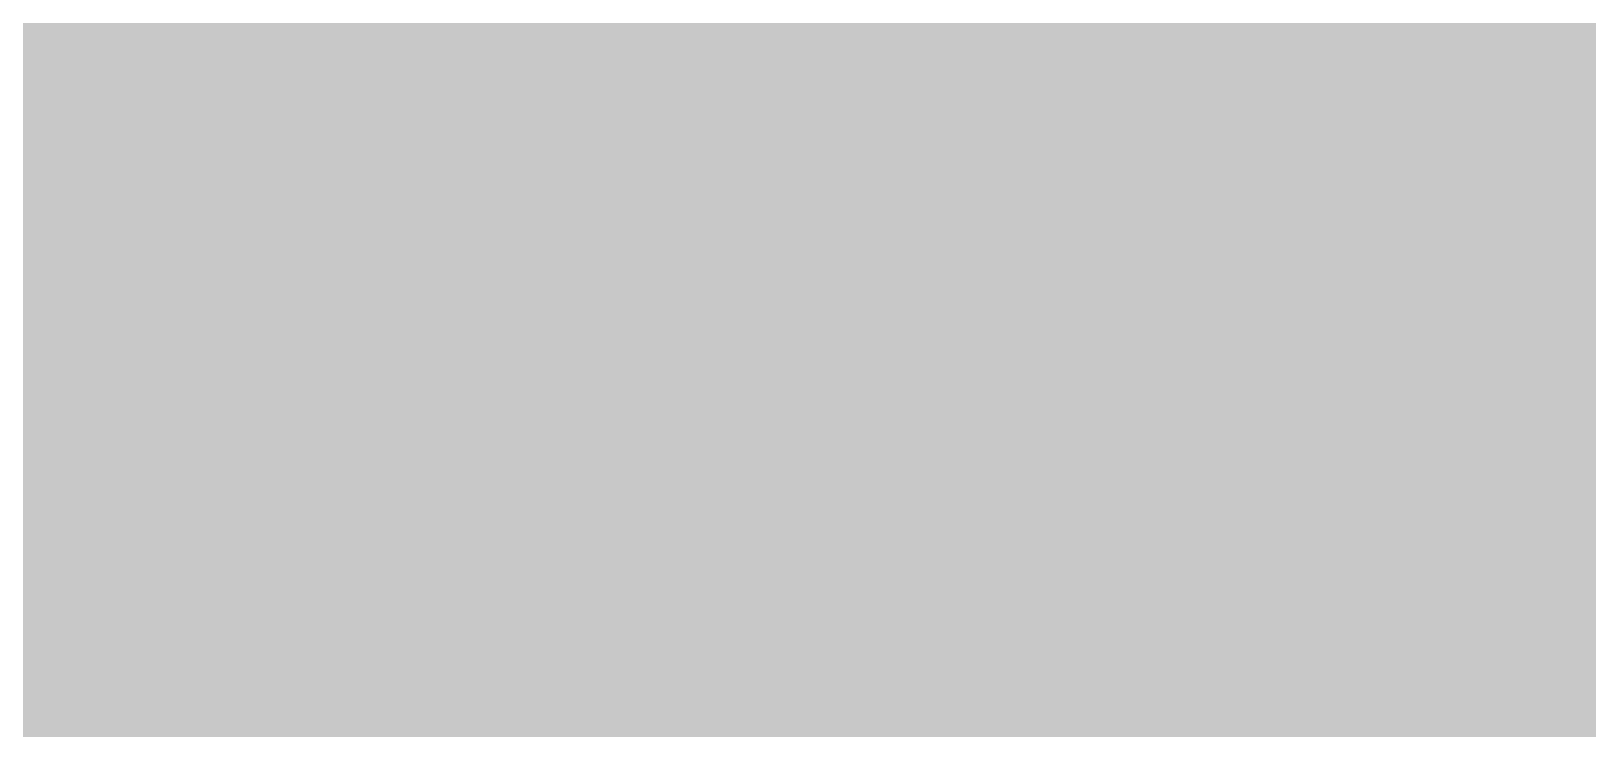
# Model space of a CAD drawing. Header units: inches. Extents: x 0 to 841, y 0 to 594.
# Drawn here: x 97.357 to 98.184, y 364.826 to 365.196 of the extents above; entities that cross this region are included whole.
import ezdxf

# ---------------------------------------------------------------- set-up
doc = ezdxf.new("R2010")
doc.units = ezdxf.units.IN
doc.layers.add('Sheet', color=255, linetype='Continuous')

msp = doc.modelspace()

# ---------------------------------------------------------------- linework, layer by layer
at = {"layer": 'Sheet'}
for points in [[(97.52303, 369.99229, 0.7493, 0.7493, 0), (97.52303, 364.99512, 0.7493, 0.7493, 0)], [(97.52303, 369.99229, 0.29972, 0.29972, 0), (97.52303, 364.99512, 0.29972, 0.29972, 0)], [(97.88236, 365.35447, 0.29972, 0.29972, 0), (97.89359, 365.33201, 0.29972, 0.29972, 0), (97.91604, 365.32078, 0.29972, 0.29972, 0), (97.92727, 365.29832, 0.29972, 0.29972, 0), (97.9385, 365.27586, 0.29972, 0.29972, 0), (97.96096, 365.2534, 0.29972, 0.29972, 0), (97.97219, 365.24217, 0.29972, 0.29972, 0), (97.98342, 365.21971, 0.29972, 0.29972, 0), (97.98342, 365.19726, 0.29972, 0.29972, 0), (97.99465, 365.1748, 0.29972, 0.29972, 0), (98.00587, 365.14111, 0.29972, 0.29972, 0), (98.0171, 365.11865, 0.29972, 0.29972, 0), (98.0171, 365.09619, 0.29972, 0.29972, 0), (98.0171, 365.07373, 0.29972, 0.29972, 0), (98.02833, 365.05127, 0.29972, 0.29972, 0), (98.02833, 365.01758, 0.29972, 0.29972, 0), (98.02833, 364.99512, 0.29972, 0.29972, 0)], [(97.88236, 365.35447, 0.29972, 0.29972, 0), (97.89359, 365.33201, 0.29972, 0.29972, 0), (97.91604, 365.32078, 0.29972, 0.29972, 0), (97.92727, 365.29832, 0.29972, 0.29972, 0), (97.9385, 365.27586, 0.29972, 0.29972, 0), (97.96096, 365.2534, 0.29972, 0.29972, 0), (97.97219, 365.24217, 0.29972, 0.29972, 0), (97.98342, 365.21971, 0.29972, 0.29972, 0), (97.98342, 365.19726, 0.29972, 0.29972, 0), (97.99465, 365.1748, 0.29972, 0.29972, 0), (98.00587, 365.14111, 0.29972, 0.29972, 0), (98.0171, 365.11865, 0.29972, 0.29972, 0), (98.0171, 365.09619, 0.29972, 0.29972, 0), (98.0171, 365.07373, 0.29972, 0.29972, 0), (98.02833, 365.05127, 0.29972, 0.29972, 0), (98.02833, 365.01758, 0.29972, 0.29972, 0), (98.02833, 364.99512, 0.29972, 0.29972, 0)], [(97.88236, 365.35447, 0.29972, 0.29972, 0), (97.89359, 365.33201, 0.29972, 0.29972, 0), (97.91604, 365.32078, 0.29972, 0.29972, 0), (97.92727, 365.29832, 0.29972, 0.29972, 0), (97.9385, 365.27586, 0.29972, 0.29972, 0), (97.96096, 365.2534, 0.29972, 0.29972, 0), (97.97219, 365.24217, 0.29972, 0.29972, 0), (97.98342, 365.21971, 0.29972, 0.29972, 0), (97.98342, 365.19726, 0.29972, 0.29972, 0), (97.99465, 365.1748, 0.29972, 0.29972, 0), (98.00587, 365.14111, 0.29972, 0.29972, 0), (98.0171, 365.11865, 0.29972, 0.29972, 0), (98.0171, 365.09619, 0.29972, 0.29972, 0), (98.0171, 365.07373, 0.29972, 0.29972, 0), (98.02833, 365.05127, 0.29972, 0.29972, 0), (98.02833, 365.01758, 0.29972, 0.29972, 0), (98.02833, 364.99512, 0.29972, 0.29972, 0)], [(98.19677, 365.35447, 0.29972, 0.29972, 0), (98.208, 365.32078, 0.29972, 0.29972, 0), (98.23045, 365.28709, 0.29972, 0.29972, 0), (98.24168, 365.2534, 0.29972, 0.29972, 0), (98.25291, 365.21971, 0.29972, 0.29972, 0), (98.26414, 365.18603, 0.29972, 0.29972, 0), (98.27537, 365.15234, 0.29972, 0.29972, 0), (98.27537, 365.10742, 0.29972, 0.29972, 0), (98.2866, 365.07373, 0.29972, 0.29972, 0), (98.2866, 365.02881, 0.29972, 0.29972, 0), (98.2866, 364.99512, 0.29972, 0.29972, 0)], [(98.19677, 365.35447, 0.29972, 0.29972, 0), (98.208, 365.32078, 0.29972, 0.29972, 0), (98.23045, 365.28709, 0.29972, 0.29972, 0), (98.24168, 365.2534, 0.29972, 0.29972, 0), (98.25291, 365.21971, 0.29972, 0.29972, 0), (98.26414, 365.18603, 0.29972, 0.29972, 0), (98.27537, 365.15234, 0.29972, 0.29972, 0), (98.27537, 365.10742, 0.29972, 0.29972, 0), (98.2866, 365.07373, 0.29972, 0.29972, 0), (98.2866, 365.02881, 0.29972, 0.29972, 0), (98.2866, 364.99512, 0.29972, 0.29972, 0)], [(98.19677, 365.35447, 0.29972, 0.29972, 0), (98.208, 365.32078, 0.29972, 0.29972, 0), (98.23045, 365.28709, 0.29972, 0.29972, 0), (98.24168, 365.2534, 0.29972, 0.29972, 0), (98.25291, 365.21971, 0.29972, 0.29972, 0), (98.26414, 365.18603, 0.29972, 0.29972, 0), (98.27537, 365.15234, 0.29972, 0.29972, 0), (98.27537, 365.10742, 0.29972, 0.29972, 0), (98.2866, 365.07373, 0.29972, 0.29972, 0), (98.2866, 365.02881, 0.29972, 0.29972, 0), (98.2866, 364.99512, 0.29972, 0.29972, 0)], [(98.19677, 365.35447, 0.29972, 0.29972, 0), (98.208, 365.32078, 0.29972, 0.29972, 0), (98.23045, 365.28709, 0.29972, 0.29972, 0), (98.24168, 365.2534, 0.29972, 0.29972, 0), (98.25291, 365.21971, 0.29972, 0.29972, 0), (98.26414, 365.18603, 0.29972, 0.29972, 0), (98.27537, 365.15234, 0.29972, 0.29972, 0), (98.27537, 365.10742, 0.29972, 0.29972, 0), (98.2866, 365.07373, 0.29972, 0.29972, 0), (98.2866, 365.02881, 0.29972, 0.29972, 0), (98.2866, 364.99512, 0.29972, 0.29972, 0)], [(98.19677, 365.35447, 0.29972, 0.29972, 0), (98.208, 365.32078, 0.29972, 0.29972, 0), (98.23045, 365.28709, 0.29972, 0.29972, 0), (98.24168, 365.2534, 0.29972, 0.29972, 0), (98.25291, 365.21971, 0.29972, 0.29972, 0), (98.26414, 365.18603, 0.29972, 0.29972, 0), (98.27537, 365.15234, 0.29972, 0.29972, 0), (98.27537, 365.10742, 0.29972, 0.29972, 0), (98.2866, 365.07373, 0.29972, 0.29972, 0), (98.2866, 365.02881, 0.29972, 0.29972, 0), (98.2866, 364.99512, 0.29972, 0.29972, 0)], [(97.52303, 359.99796, 0.7493, 0.7493, 0), (97.52303, 364.99512, 0.7493, 0.7493, 0)], [(97.52303, 364.99512, 0.7493, 0.7493, 0), (112.52485, 364.99512, 0.7493, 0.7493, 0), (112.52485, 362.49093, 0.7493, 0.7493, 0)], [(97.96096, 365.2534, 0.09906, 0.09906, 0), (97.97219, 365.24217, 0.09906, 0.09906, 0), (97.98342, 365.21971, 0.09906, 0.09906, 0), (97.98342, 365.19726, 0.09906, 0.09906, 0), (97.99465, 365.1748, 0.09906, 0.09906, 0), (98.00587, 365.14111, 0.09906, 0.09906, 0), (98.0171, 365.11865, 0.09906, 0.09906, 0), (98.0171, 365.09619, 0.09906, 0.09906, 0), (98.0171, 365.07373, 0.09906, 0.09906, 0), (98.02833, 365.05127, 0.09906, 0.09906, 0), (98.02833, 365.01758, 0.09906, 0.09906, 0), (98.02833, 364.99512, 0.09906, 0.09906, 0)], [(97.96096, 365.2534, 0.09906, 0.09906, 0), (97.97219, 365.24217, 0.09906, 0.09906, 0), (97.98342, 365.21971, 0.09906, 0.09906, 0), (97.98342, 365.19726, 0.09906, 0.09906, 0), (97.99465, 365.1748, 0.09906, 0.09906, 0), (98.00587, 365.14111, 0.09906, 0.09906, 0), (98.0171, 365.11865, 0.09906, 0.09906, 0), (98.0171, 365.09619, 0.09906, 0.09906, 0), (98.0171, 365.07373, 0.09906, 0.09906, 0), (98.02833, 365.05127, 0.09906, 0.09906, 0), (98.02833, 365.01758, 0.09906, 0.09906, 0), (98.02833, 364.99512, 0.09906, 0.09906, 0)], [(97.96096, 365.2534, 0.09906, 0.09906, 0), (97.97219, 365.24217, 0.09906, 0.09906, 0), (97.98342, 365.21971, 0.09906, 0.09906, 0), (97.98342, 365.19726, 0.09906, 0.09906, 0), (97.99465, 365.1748, 0.09906, 0.09906, 0), (98.00587, 365.14111, 0.09906, 0.09906, 0), (98.0171, 365.11865, 0.09906, 0.09906, 0), (98.0171, 365.09619, 0.09906, 0.09906, 0), (98.0171, 365.07373, 0.09906, 0.09906, 0), (98.02833, 365.05127, 0.09906, 0.09906, 0), (98.02833, 365.01758, 0.09906, 0.09906, 0), (98.02833, 364.99512, 0.09906, 0.09906, 0)], [(97.52303, 359.99796, 0.29972, 0.29972, 0), (97.52303, 364.99512, 0.29972, 0.29972, 0)], [(98.02833, 364.99512, 0.29972, 0.29972, 0), (98.02833, 364.97266, 0.29972, 0.29972, 0), (98.02833, 364.93898, 0.29972, 0.29972, 0), (98.0171, 364.91652, 0.29972, 0.29972, 0), (98.0171, 364.89406, 0.29972, 0.29972, 0), (98.0171, 364.8716, 0.29972, 0.29972, 0), (98.00587, 364.84914, 0.29972, 0.29972, 0), (97.99465, 364.81545, 0.29972, 0.29972, 0), (97.98342, 364.79299, 0.29972, 0.29972, 0), (97.98342, 364.77053, 0.29972, 0.29972, 0), (97.97219, 364.74807, 0.29972, 0.29972, 0), (97.96096, 364.73684, 0.29972, 0.29972, 0), (97.9385, 364.71438, 0.29972, 0.29972, 0), (97.92727, 364.69192, 0.29972, 0.29972, 0), (97.91604, 364.66947, 0.29972, 0.29972, 0)], [(98.02833, 364.99512, 0.29972, 0.29972, 0), (98.02833, 364.97266, 0.29972, 0.29972, 0), (98.02833, 364.93898, 0.29972, 0.29972, 0), (98.0171, 364.91652, 0.29972, 0.29972, 0), (98.0171, 364.89406, 0.29972, 0.29972, 0), (98.0171, 364.8716, 0.29972, 0.29972, 0), (98.00587, 364.84914, 0.29972, 0.29972, 0), (97.99465, 364.81545, 0.29972, 0.29972, 0), (97.98342, 364.79299, 0.29972, 0.29972, 0), (97.98342, 364.77053, 0.29972, 0.29972, 0), (97.97219, 364.74807, 0.29972, 0.29972, 0), (97.96096, 364.73684, 0.29972, 0.29972, 0), (97.9385, 364.71438, 0.29972, 0.29972, 0), (97.92727, 364.69192, 0.29972, 0.29972, 0), (97.91604, 364.66947, 0.29972, 0.29972, 0)], [(98.02833, 364.99512, 0.29972, 0.29972, 0), (98.02833, 364.97266, 0.29972, 0.29972, 0), (98.02833, 364.93898, 0.29972, 0.29972, 0), (98.0171, 364.91652, 0.29972, 0.29972, 0), (98.0171, 364.89406, 0.29972, 0.29972, 0), (98.0171, 364.8716, 0.29972, 0.29972, 0), (98.00587, 364.84914, 0.29972, 0.29972, 0), (97.99465, 364.81545, 0.29972, 0.29972, 0), (97.98342, 364.79299, 0.29972, 0.29972, 0), (97.98342, 364.77053, 0.29972, 0.29972, 0), (97.97219, 364.74807, 0.29972, 0.29972, 0), (97.96096, 364.73684, 0.29972, 0.29972, 0), (97.9385, 364.71438, 0.29972, 0.29972, 0), (97.92727, 364.69192, 0.29972, 0.29972, 0), (97.91604, 364.66947, 0.29972, 0.29972, 0)], [(98.02833, 364.99512, 0.29972, 0.29972, 0), (98.02833, 364.99512, 0.29972, 0.29972, 0), (98.02833, 364.99512, 0.29972, 0.29972, 0), (98.02833, 364.99512, 0.29972, 0.29972, 0), (98.02833, 364.99512, 0.29972, 0.29972, 0), (98.02833, 364.99512, 0.29972, 0.29972, 0), (98.02833, 364.99512, 0.29972, 0.29972, 0), (98.02833, 364.99512, 0.29972, 0.29972, 0), (98.02833, 364.99512, 0.29972, 0.29972, 0), (98.02833, 364.99512, 0.29972, 0.29972, 0), (98.02833, 364.99512, 0.29972, 0.29972, 0), (98.02833, 364.99512, 0.29972, 0.29972, 0), (98.02833, 364.99512, 0.29972, 0.29972, 0), (98.02833, 364.99512, 0.29972, 0.29972, 0), (98.02833, 364.99512, 0.29972, 0.29972, 0), (98.02833, 364.99512, 0.29972, 0.29972, 0), (98.02833, 364.99512, 0.29972, 0.29972, 0), (98.02833, 364.99512, 0.29972, 0.29972, 0), (98.02833, 364.99512, 0.29972, 0.29972, 0), (98.02833, 364.99512, 0.29972, 0.29972, 0), (98.02833, 364.99512, 0.29972, 0.29972, 0), (98.02833, 364.99512, 0.29972, 0.29972, 0), (98.02833, 364.99512, 0.29972, 0.29972, 0), (98.02833, 364.99512, 0.29972, 0.29972, 0), (98.02833, 364.99512, 0.29972, 0.29972, 0), (98.02833, 364.99512, 0.29972, 0.29972, 0), (98.02833, 364.99512, 0.29972, 0.29972, 0), (98.02833, 364.99512, 0.29972, 0.29972, 0), (98.02833, 364.99512, 0.29972, 0.29972, 0), (98.02833, 364.99512, 0.29972, 0.29972, 0), (98.02833, 364.99512, 0.29972, 0.29972, 0), (98.02833, 364.99512, 0.29972, 0.29972, 0), (98.02833, 364.99512, 0.29972, 0.29972, 0)], [(98.02833, 364.99512, 0.29972, 0.29972, 0), (98.02833, 364.99512, 0.29972, 0.29972, 0)], [(98.02833, 364.99512, 0.29972, 0.29972, 0), (98.02833, 364.99512, 0.29972, 0.29972, 0), (98.02833, 364.99512, 0.29972, 0.29972, 0), (98.02833, 364.99512, 0.29972, 0.29972, 0), (98.02833, 364.99512, 0.29972, 0.29972, 0), (98.02833, 364.99512, 0.29972, 0.29972, 0), (98.02833, 364.99512, 0.29972, 0.29972, 0), (98.02833, 364.99512, 0.29972, 0.29972, 0), (98.02833, 364.99512, 0.29972, 0.29972, 0), (98.02833, 364.99512, 0.29972, 0.29972, 0), (98.02833, 364.99512, 0.29972, 0.29972, 0), (98.02833, 364.99512, 0.29972, 0.29972, 0), (98.02833, 364.99512, 0.29972, 0.29972, 0), (98.02833, 364.99512, 0.29972, 0.29972, 0), (98.02833, 364.99512, 0.29972, 0.29972, 0), (98.02833, 364.99512, 0.29972, 0.29972, 0), (98.02833, 364.99512, 0.29972, 0.29972, 0), (98.02833, 364.99512, 0.29972, 0.29972, 0), (98.02833, 364.99512, 0.29972, 0.29972, 0), (98.02833, 364.99512, 0.29972, 0.29972, 0), (98.02833, 364.99512, 0.29972, 0.29972, 0), (98.02833, 364.99512, 0.29972, 0.29972, 0), (98.02833, 364.99512, 0.29972, 0.29972, 0), (98.02833, 364.99512, 0.29972, 0.29972, 0), (98.02833, 364.99512, 0.29972, 0.29972, 0), (98.02833, 364.99512, 0.29972, 0.29972, 0), (98.02833, 364.99512, 0.29972, 0.29972, 0), (98.02833, 364.99512, 0.29972, 0.29972, 0), (98.02833, 364.99512, 0.29972, 0.29972, 0), (98.02833, 364.99512, 0.29972, 0.29972, 0), (98.02833, 364.99512, 0.29972, 0.29972, 0), (98.02833, 364.99512, 0.29972, 0.29972, 0), (98.02833, 364.99512, 0.29972, 0.29972, 0)], [(98.02833, 364.99512, 0.29972, 0.29972, 0), (98.02833, 364.99512, 0.29972, 0.29972, 0)], [(98.02833, 364.99512, 0.29972, 0.29972, 0), (98.02833, 364.99512, 0.29972, 0.29972, 0), (98.02833, 364.99512, 0.29972, 0.29972, 0), (98.02833, 364.99512, 0.29972, 0.29972, 0), (98.02833, 364.99512, 0.29972, 0.29972, 0), (98.02833, 364.99512, 0.29972, 0.29972, 0), (98.02833, 364.99512, 0.29972, 0.29972, 0), (98.02833, 364.99512, 0.29972, 0.29972, 0), (98.02833, 364.99512, 0.29972, 0.29972, 0), (98.02833, 364.99512, 0.29972, 0.29972, 0), (98.02833, 364.99512, 0.29972, 0.29972, 0), (98.02833, 364.99512, 0.29972, 0.29972, 0), (98.02833, 364.99512, 0.29972, 0.29972, 0), (98.02833, 364.99512, 0.29972, 0.29972, 0), (98.02833, 364.99512, 0.29972, 0.29972, 0), (98.02833, 364.99512, 0.29972, 0.29972, 0), (98.02833, 364.99512, 0.29972, 0.29972, 0), (98.02833, 364.99512, 0.29972, 0.29972, 0), (98.02833, 364.99512, 0.29972, 0.29972, 0), (98.02833, 364.99512, 0.29972, 0.29972, 0), (98.02833, 364.99512, 0.29972, 0.29972, 0), (98.02833, 364.99512, 0.29972, 0.29972, 0), (98.02833, 364.99512, 0.29972, 0.29972, 0), (98.02833, 364.99512, 0.29972, 0.29972, 0), (98.02833, 364.99512, 0.29972, 0.29972, 0), (98.02833, 364.99512, 0.29972, 0.29972, 0), (98.02833, 364.99512, 0.29972, 0.29972, 0), (98.02833, 364.99512, 0.29972, 0.29972, 0), (98.02833, 364.99512, 0.29972, 0.29972, 0), (98.02833, 364.99512, 0.29972, 0.29972, 0), (98.02833, 364.99512, 0.29972, 0.29972, 0), (98.02833, 364.99512, 0.29972, 0.29972, 0), (98.02833, 364.99512, 0.29972, 0.29972, 0)], [(98.02833, 364.99512, 0.29972, 0.29972, 0), (98.02833, 364.99512, 0.29972, 0.29972, 0)], [(98.2866, 364.99512, 0.29972, 0.29972, 0), (98.2866, 364.9502, 0.29972, 0.29972, 0), (98.2866, 364.91652, 0.29972, 0.29972, 0), (98.27537, 364.88283, 0.29972, 0.29972, 0), (98.27537, 364.83791, 0.29972, 0.29972, 0), (98.26414, 364.80422, 0.29972, 0.29972, 0), (98.25291, 364.77053, 0.29972, 0.29972, 0), (98.24168, 364.72561, 0.29972, 0.29972, 0), (98.23045, 364.69192, 0.29972, 0.29972, 0), (98.208, 364.65824, 0.29972, 0.29972, 0)], [(98.2866, 364.99512, 0.29972, 0.29972, 0), (98.2866, 364.9502, 0.29972, 0.29972, 0), (98.2866, 364.91652, 0.29972, 0.29972, 0), (98.27537, 364.88283, 0.29972, 0.29972, 0), (98.27537, 364.83791, 0.29972, 0.29972, 0), (98.26414, 364.80422, 0.29972, 0.29972, 0), (98.25291, 364.77053, 0.29972, 0.29972, 0), (98.24168, 364.72561, 0.29972, 0.29972, 0), (98.23045, 364.69192, 0.29972, 0.29972, 0), (98.208, 364.65824, 0.29972, 0.29972, 0)], [(98.2866, 364.99512, 0.29972, 0.29972, 0), (98.2866, 364.9502, 0.29972, 0.29972, 0), (98.2866, 364.91652, 0.29972, 0.29972, 0), (98.27537, 364.88283, 0.29972, 0.29972, 0), (98.27537, 364.83791, 0.29972, 0.29972, 0), (98.26414, 364.80422, 0.29972, 0.29972, 0), (98.25291, 364.77053, 0.29972, 0.29972, 0), (98.24168, 364.72561, 0.29972, 0.29972, 0), (98.23045, 364.69192, 0.29972, 0.29972, 0), (98.208, 364.65824, 0.29972, 0.29972, 0)], [(98.2866, 364.99512, 0.29972, 0.29972, 0), (98.2866, 364.9502, 0.29972, 0.29972, 0), (98.2866, 364.91652, 0.29972, 0.29972, 0), (98.27537, 364.88283, 0.29972, 0.29972, 0), (98.27537, 364.83791, 0.29972, 0.29972, 0), (98.26414, 364.80422, 0.29972, 0.29972, 0), (98.25291, 364.77053, 0.29972, 0.29972, 0), (98.24168, 364.72561, 0.29972, 0.29972, 0), (98.23045, 364.69192, 0.29972, 0.29972, 0), (98.208, 364.65824, 0.29972, 0.29972, 0)], [(98.2866, 364.99512, 0.29972, 0.29972, 0), (98.2866, 364.9502, 0.29972, 0.29972, 0), (98.2866, 364.91652, 0.29972, 0.29972, 0), (98.27537, 364.88283, 0.29972, 0.29972, 0), (98.27537, 364.83791, 0.29972, 0.29972, 0), (98.26414, 364.80422, 0.29972, 0.29972, 0), (98.25291, 364.77053, 0.29972, 0.29972, 0), (98.24168, 364.72561, 0.29972, 0.29972, 0), (98.23045, 364.69192, 0.29972, 0.29972, 0), (98.208, 364.65824, 0.29972, 0.29972, 0)], [(98.2866, 364.99512, 0.29972, 0.29972, 0), (98.2866, 364.99512, 0.29972, 0.29972, 0), (98.2866, 364.99512, 0.29972, 0.29972, 0), (98.2866, 364.99512, 0.29972, 0.29972, 0), (98.2866, 364.99512, 0.29972, 0.29972, 0), (98.2866, 364.99512, 0.29972, 0.29972, 0), (98.2866, 364.99512, 0.29972, 0.29972, 0), (98.2866, 364.99512, 0.29972, 0.29972, 0), (98.2866, 364.99512, 0.29972, 0.29972, 0), (98.2866, 364.99512, 0.29972, 0.29972, 0), (98.2866, 364.99512, 0.29972, 0.29972, 0), (98.2866, 364.99512, 0.29972, 0.29972, 0), (98.2866, 364.99512, 0.29972, 0.29972, 0), (98.2866, 364.99512, 0.29972, 0.29972, 0), (98.2866, 364.99512, 0.29972, 0.29972, 0), (98.2866, 364.99512, 0.29972, 0.29972, 0), (98.2866, 364.99512, 0.29972, 0.29972, 0), (98.2866, 364.99512, 0.29972, 0.29972, 0), (98.2866, 364.99512, 0.29972, 0.29972, 0), (98.2866, 364.99512, 0.29972, 0.29972, 0), (98.2866, 364.99512, 0.29972, 0.29972, 0), (98.2866, 364.99512, 0.29972, 0.29972, 0), (98.2866, 364.99512, 0.29972, 0.29972, 0), (98.2866, 364.99512, 0.29972, 0.29972, 0), (98.2866, 364.99512, 0.29972, 0.29972, 0), (98.2866, 364.99512, 0.29972, 0.29972, 0), (98.2866, 364.99512, 0.29972, 0.29972, 0), (98.2866, 364.99512, 0.29972, 0.29972, 0), (98.2866, 364.99512, 0.29972, 0.29972, 0), (98.2866, 364.99512, 0.29972, 0.29972, 0), (98.2866, 364.99512, 0.29972, 0.29972, 0), (98.2866, 364.99512, 0.29972, 0.29972, 0), (98.2866, 364.99512, 0.29972, 0.29972, 0)], [(98.2866, 364.99512, 0.29972, 0.29972, 0), (98.2866, 364.99512, 0.29972, 0.29972, 0)], [(98.2866, 364.99512, 0.29972, 0.29972, 0), (98.2866, 364.99512, 0.29972, 0.29972, 0), (98.2866, 364.99512, 0.29972, 0.29972, 0), (98.2866, 364.99512, 0.29972, 0.29972, 0), (98.2866, 364.99512, 0.29972, 0.29972, 0), (98.2866, 364.99512, 0.29972, 0.29972, 0), (98.2866, 364.99512, 0.29972, 0.29972, 0), (98.2866, 364.99512, 0.29972, 0.29972, 0), (98.2866, 364.99512, 0.29972, 0.29972, 0), (98.2866, 364.99512, 0.29972, 0.29972, 0), (98.2866, 364.99512, 0.29972, 0.29972, 0), (98.2866, 364.99512, 0.29972, 0.29972, 0), (98.2866, 364.99512, 0.29972, 0.29972, 0), (98.2866, 364.99512, 0.29972, 0.29972, 0), (98.2866, 364.99512, 0.29972, 0.29972, 0), (98.2866, 364.99512, 0.29972, 0.29972, 0), (98.2866, 364.99512, 0.29972, 0.29972, 0), (98.2866, 364.99512, 0.29972, 0.29972, 0), (98.2866, 364.99512, 0.29972, 0.29972, 0), (98.2866, 364.99512, 0.29972, 0.29972, 0), (98.2866, 364.99512, 0.29972, 0.29972, 0), (98.2866, 364.99512, 0.29972, 0.29972, 0), (98.2866, 364.99512, 0.29972, 0.29972, 0), (98.2866, 364.99512, 0.29972, 0.29972, 0), (98.2866, 364.99512, 0.29972, 0.29972, 0), (98.2866, 364.99512, 0.29972, 0.29972, 0), (98.2866, 364.99512, 0.29972, 0.29972, 0), (98.2866, 364.99512, 0.29972, 0.29972, 0), (98.2866, 364.99512, 0.29972, 0.29972, 0), (98.2866, 364.99512, 0.29972, 0.29972, 0), (98.2866, 364.99512, 0.29972, 0.29972, 0), (98.2866, 364.99512, 0.29972, 0.29972, 0), (98.2866, 364.99512, 0.29972, 0.29972, 0)], [(98.2866, 364.99512, 0.29972, 0.29972, 0), (98.2866, 364.99512, 0.29972, 0.29972, 0)], [(98.2866, 364.99512, 0.29972, 0.29972, 0), (98.2866, 364.99512, 0.29972, 0.29972, 0), (98.2866, 364.99512, 0.29972, 0.29972, 0), (98.2866, 364.99512, 0.29972, 0.29972, 0), (98.2866, 364.99512, 0.29972, 0.29972, 0), (98.2866, 364.99512, 0.29972, 0.29972, 0), (98.2866, 364.99512, 0.29972, 0.29972, 0), (98.2866, 364.99512, 0.29972, 0.29972, 0), (98.2866, 364.99512, 0.29972, 0.29972, 0), (98.2866, 364.99512, 0.29972, 0.29972, 0), (98.2866, 364.99512, 0.29972, 0.29972, 0), (98.2866, 364.99512, 0.29972, 0.29972, 0), (98.2866, 364.99512, 0.29972, 0.29972, 0), (98.2866, 364.99512, 0.29972, 0.29972, 0), (98.2866, 364.99512, 0.29972, 0.29972, 0), (98.2866, 364.99512, 0.29972, 0.29972, 0), (98.2866, 364.99512, 0.29972, 0.29972, 0), (98.2866, 364.99512, 0.29972, 0.29972, 0), (98.2866, 364.99512, 0.29972, 0.29972, 0), (98.2866, 364.99512, 0.29972, 0.29972, 0), (98.2866, 364.99512, 0.29972, 0.29972, 0), (98.2866, 364.99512, 0.29972, 0.29972, 0), (98.2866, 364.99512, 0.29972, 0.29972, 0), (98.2866, 364.99512, 0.29972, 0.29972, 0), (98.2866, 364.99512, 0.29972, 0.29972, 0), (98.2866, 364.99512, 0.29972, 0.29972, 0), (98.2866, 364.99512, 0.29972, 0.29972, 0), (98.2866, 364.99512, 0.29972, 0.29972, 0), (98.2866, 364.99512, 0.29972, 0.29972, 0), (98.2866, 364.99512, 0.29972, 0.29972, 0), (98.2866, 364.99512, 0.29972, 0.29972, 0), (98.2866, 364.99512, 0.29972, 0.29972, 0), (98.2866, 364.99512, 0.29972, 0.29972, 0)], [(98.2866, 364.99512, 0.29972, 0.29972, 0), (98.2866, 364.99512, 0.29972, 0.29972, 0)], [(98.2866, 364.99512, 0.29972, 0.29972, 0), (98.2866, 364.99512, 0.29972, 0.29972, 0), (98.2866, 364.99512, 0.29972, 0.29972, 0), (98.2866, 364.99512, 0.29972, 0.29972, 0), (98.2866, 364.99512, 0.29972, 0.29972, 0), (98.2866, 364.99512, 0.29972, 0.29972, 0), (98.2866, 364.99512, 0.29972, 0.29972, 0), (98.2866, 364.99512, 0.29972, 0.29972, 0), (98.2866, 364.99512, 0.29972, 0.29972, 0), (98.2866, 364.99512, 0.29972, 0.29972, 0), (98.2866, 364.99512, 0.29972, 0.29972, 0), (98.2866, 364.99512, 0.29972, 0.29972, 0), (98.2866, 364.99512, 0.29972, 0.29972, 0), (98.2866, 364.99512, 0.29972, 0.29972, 0), (98.2866, 364.99512, 0.29972, 0.29972, 0), (98.2866, 364.99512, 0.29972, 0.29972, 0), (98.2866, 364.99512, 0.29972, 0.29972, 0), (98.2866, 364.99512, 0.29972, 0.29972, 0), (98.2866, 364.99512, 0.29972, 0.29972, 0), (98.2866, 364.99512, 0.29972, 0.29972, 0), (98.2866, 364.99512, 0.29972, 0.29972, 0), (98.2866, 364.99512, 0.29972, 0.29972, 0), (98.2866, 364.99512, 0.29972, 0.29972, 0), (98.2866, 364.99512, 0.29972, 0.29972, 0), (98.2866, 364.99512, 0.29972, 0.29972, 0), (98.2866, 364.99512, 0.29972, 0.29972, 0), (98.2866, 364.99512, 0.29972, 0.29972, 0), (98.2866, 364.99512, 0.29972, 0.29972, 0), (98.2866, 364.99512, 0.29972, 0.29972, 0), (98.2866, 364.99512, 0.29972, 0.29972, 0), (98.2866, 364.99512, 0.29972, 0.29972, 0), (98.2866, 364.99512, 0.29972, 0.29972, 0), (98.2866, 364.99512, 0.29972, 0.29972, 0)], [(98.2866, 364.99512, 0.29972, 0.29972, 0), (98.2866, 364.99512, 0.29972, 0.29972, 0)], [(98.2866, 364.99512, 0.29972, 0.29972, 0), (98.2866, 364.99512, 0.29972, 0.29972, 0), (98.2866, 364.99512, 0.29972, 0.29972, 0), (98.2866, 364.99512, 0.29972, 0.29972, 0), (98.2866, 364.99512, 0.29972, 0.29972, 0), (98.2866, 364.99512, 0.29972, 0.29972, 0), (98.2866, 364.99512, 0.29972, 0.29972, 0), (98.2866, 364.99512, 0.29972, 0.29972, 0), (98.2866, 364.99512, 0.29972, 0.29972, 0), (98.2866, 364.99512, 0.29972, 0.29972, 0), (98.2866, 364.99512, 0.29972, 0.29972, 0), (98.2866, 364.99512, 0.29972, 0.29972, 0), (98.2866, 364.99512, 0.29972, 0.29972, 0), (98.2866, 364.99512, 0.29972, 0.29972, 0), (98.2866, 364.99512, 0.29972, 0.29972, 0), (98.2866, 364.99512, 0.29972, 0.29972, 0), (98.2866, 364.99512, 0.29972, 0.29972, 0), (98.2866, 364.99512, 0.29972, 0.29972, 0), (98.2866, 364.99512, 0.29972, 0.29972, 0), (98.2866, 364.99512, 0.29972, 0.29972, 0), (98.2866, 364.99512, 0.29972, 0.29972, 0), (98.2866, 364.99512, 0.29972, 0.29972, 0), (98.2866, 364.99512, 0.29972, 0.29972, 0), (98.2866, 364.99512, 0.29972, 0.29972, 0), (98.2866, 364.99512, 0.29972, 0.29972, 0), (98.2866, 364.99512, 0.29972, 0.29972, 0), (98.2866, 364.99512, 0.29972, 0.29972, 0), (98.2866, 364.99512, 0.29972, 0.29972, 0), (98.2866, 364.99512, 0.29972, 0.29972, 0), (98.2866, 364.99512, 0.29972, 0.29972, 0), (98.2866, 364.99512, 0.29972, 0.29972, 0), (98.2866, 364.99512, 0.29972, 0.29972, 0), (98.2866, 364.99512, 0.29972, 0.29972, 0)], [(98.2866, 364.99512, 0.29972, 0.29972, 0), (98.2866, 364.99512, 0.29972, 0.29972, 0)], [(98.02833, 364.99512, 0.09906, 0.09906, 0), (98.02833, 364.97266, 0.09906, 0.09906, 0), (98.02833, 364.93898, 0.09906, 0.09906, 0), (98.0171, 364.91652, 0.09906, 0.09906, 0), (98.0171, 364.89406, 0.09906, 0.09906, 0), (98.0171, 364.8716, 0.09906, 0.09906, 0), (98.00587, 364.84914, 0.09906, 0.09906, 0), (97.99465, 364.81545, 0.09906, 0.09906, 0), (97.98342, 364.79299, 0.09906, 0.09906, 0), (97.98342, 364.77053, 0.09906, 0.09906, 0)], [(98.02833, 364.99512, 0.09906, 0.09906, 0), (98.02833, 364.97266, 0.09906, 0.09906, 0), (98.02833, 364.93898, 0.09906, 0.09906, 0), (98.0171, 364.91652, 0.09906, 0.09906, 0), (98.0171, 364.89406, 0.09906, 0.09906, 0), (98.0171, 364.8716, 0.09906, 0.09906, 0), (98.00587, 364.84914, 0.09906, 0.09906, 0), (97.99465, 364.81545, 0.09906, 0.09906, 0), (97.98342, 364.79299, 0.09906, 0.09906, 0), (97.98342, 364.77053, 0.09906, 0.09906, 0)], [(98.02833, 364.99512, 0.09906, 0.09906, 0), (98.02833, 364.97266, 0.09906, 0.09906, 0), (98.02833, 364.93898, 0.09906, 0.09906, 0), (98.0171, 364.91652, 0.09906, 0.09906, 0), (98.0171, 364.89406, 0.09906, 0.09906, 0), (98.0171, 364.8716, 0.09906, 0.09906, 0), (98.00587, 364.84914, 0.09906, 0.09906, 0), (97.99465, 364.81545, 0.09906, 0.09906, 0), (97.98342, 364.79299, 0.09906, 0.09906, 0), (97.98342, 364.77053, 0.09906, 0.09906, 0)], [(98.02833, 364.99512, 0.09906, 0.09906, 0), (98.02833, 364.99512, 0.09906, 0.09906, 0), (98.02833, 364.99512, 0.09906, 0.09906, 0), (98.02833, 364.99512, 0.09906, 0.09906, 0), (98.02833, 364.99512, 0.09906, 0.09906, 0), (98.02833, 364.99512, 0.09906, 0.09906, 0), (98.02833, 364.99512, 0.09906, 0.09906, 0), (98.02833, 364.99512, 0.09906, 0.09906, 0), (98.02833, 364.99512, 0.09906, 0.09906, 0), (98.02833, 364.99512, 0.09906, 0.09906, 0), (98.02833, 364.99512, 0.09906, 0.09906, 0), (98.02833, 364.99512, 0.09906, 0.09906, 0), (98.02833, 364.99512, 0.09906, 0.09906, 0), (98.02833, 364.99512, 0.09906, 0.09906, 0), (98.02833, 364.99512, 0.09906, 0.09906, 0), (98.02833, 364.99512, 0.09906, 0.09906, 0), (98.02833, 364.99512, 0.09906, 0.09906, 0), (98.02833, 364.99512, 0.09906, 0.09906, 0), (98.02833, 364.99512, 0.09906, 0.09906, 0), (98.02833, 364.99512, 0.09906, 0.09906, 0), (98.02833, 364.99512, 0.09906, 0.09906, 0), (98.02833, 364.99512, 0.09906, 0.09906, 0), (98.02833, 364.99512, 0.09906, 0.09906, 0), (98.02833, 364.99512, 0.09906, 0.09906, 0), (98.02833, 364.99512, 0.09906, 0.09906, 0), (98.02833, 364.99512, 0.09906, 0.09906, 0), (98.02833, 364.99512, 0.09906, 0.09906, 0), (98.02833, 364.99512, 0.09906, 0.09906, 0), (98.02833, 364.99512, 0.09906, 0.09906, 0), (98.02833, 364.99512, 0.09906, 0.09906, 0), (98.02833, 364.99512, 0.09906, 0.09906, 0), (98.02833, 364.99512, 0.09906, 0.09906, 0), (98.02833, 364.99512, 0.09906, 0.09906, 0)], [(98.02833, 364.99512, 0.09906, 0.09906, 0), (98.02833, 364.99512, 0.09906, 0.09906, 0)], [(98.02833, 364.99512, 0.09906, 0.09906, 0), (98.02833, 364.99512, 0.09906, 0.09906, 0), (98.02833, 364.99512, 0.09906, 0.09906, 0), (98.02833, 364.99512, 0.09906, 0.09906, 0), (98.02833, 364.99512, 0.09906, 0.09906, 0), (98.02833, 364.99512, 0.09906, 0.09906, 0), (98.02833, 364.99512, 0.09906, 0.09906, 0), (98.02833, 364.99512, 0.09906, 0.09906, 0), (98.02833, 364.99512, 0.09906, 0.09906, 0), (98.02833, 364.99512, 0.09906, 0.09906, 0), (98.02833, 364.99512, 0.09906, 0.09906, 0), (98.02833, 364.99512, 0.09906, 0.09906, 0), (98.02833, 364.99512, 0.09906, 0.09906, 0), (98.02833, 364.99512, 0.09906, 0.09906, 0), (98.02833, 364.99512, 0.09906, 0.09906, 0), (98.02833, 364.99512, 0.09906, 0.09906, 0), (98.02833, 364.99512, 0.09906, 0.09906, 0), (98.02833, 364.99512, 0.09906, 0.09906, 0), (98.02833, 364.99512, 0.09906, 0.09906, 0), (98.02833, 364.99512, 0.09906, 0.09906, 0), (98.02833, 364.99512, 0.09906, 0.09906, 0), (98.02833, 364.99512, 0.09906, 0.09906, 0), (98.02833, 364.99512, 0.09906, 0.09906, 0), (98.02833, 364.99512, 0.09906, 0.09906, 0), (98.02833, 364.99512, 0.09906, 0.09906, 0), (98.02833, 364.99512, 0.09906, 0.09906, 0), (98.02833, 364.99512, 0.09906, 0.09906, 0), (98.02833, 364.99512, 0.09906, 0.09906, 0), (98.02833, 364.99512, 0.09906, 0.09906, 0), (98.02833, 364.99512, 0.09906, 0.09906, 0), (98.02833, 364.99512, 0.09906, 0.09906, 0), (98.02833, 364.99512, 0.09906, 0.09906, 0), (98.02833, 364.99512, 0.09906, 0.09906, 0)], [(98.02833, 364.99512, 0.09906, 0.09906, 0), (98.02833, 364.99512, 0.09906, 0.09906, 0)], [(98.02833, 364.99512, 0.09906, 0.09906, 0), (98.02833, 364.99512, 0.09906, 0.09906, 0), (98.02833, 364.99512, 0.09906, 0.09906, 0), (98.02833, 364.99512, 0.09906, 0.09906, 0), (98.02833, 364.99512, 0.09906, 0.09906, 0), (98.02833, 364.99512, 0.09906, 0.09906, 0), (98.02833, 364.99512, 0.09906, 0.09906, 0), (98.02833, 364.99512, 0.09906, 0.09906, 0), (98.02833, 364.99512, 0.09906, 0.09906, 0), (98.02833, 364.99512, 0.09906, 0.09906, 0), (98.02833, 364.99512, 0.09906, 0.09906, 0), (98.02833, 364.99512, 0.09906, 0.09906, 0), (98.02833, 364.99512, 0.09906, 0.09906, 0), (98.02833, 364.99512, 0.09906, 0.09906, 0), (98.02833, 364.99512, 0.09906, 0.09906, 0), (98.02833, 364.99512, 0.09906, 0.09906, 0), (98.02833, 364.99512, 0.09906, 0.09906, 0), (98.02833, 364.99512, 0.09906, 0.09906, 0), (98.02833, 364.99512, 0.09906, 0.09906, 0), (98.02833, 364.99512, 0.09906, 0.09906, 0), (98.02833, 364.99512, 0.09906, 0.09906, 0), (98.02833, 364.99512, 0.09906, 0.09906, 0), (98.02833, 364.99512, 0.09906, 0.09906, 0), (98.02833, 364.99512, 0.09906, 0.09906, 0), (98.02833, 364.99512, 0.09906, 0.09906, 0), (98.02833, 364.99512, 0.09906, 0.09906, 0), (98.02833, 364.99512, 0.09906, 0.09906, 0), (98.02833, 364.99512, 0.09906, 0.09906, 0), (98.02833, 364.99512, 0.09906, 0.09906, 0), (98.02833, 364.99512, 0.09906, 0.09906, 0), (98.02833, 364.99512, 0.09906, 0.09906, 0), (98.02833, 364.99512, 0.09906, 0.09906, 0), (98.02833, 364.99512, 0.09906, 0.09906, 0)], [(98.02833, 364.99512, 0.09906, 0.09906, 0), (98.02833, 364.99512, 0.09906, 0.09906, 0)]]:
    msp.add_lwpolyline(points, format="xyseb", dxfattribs=at)
msp.add_lwpolyline([(97.246, 365.00001, 0.508, 0.508, 1), (97.754, 365.00001, 0.508, 0.508, 1)], format="xyseb", close=True, dxfattribs=at)

doc.saveas('drawing.dxf')
